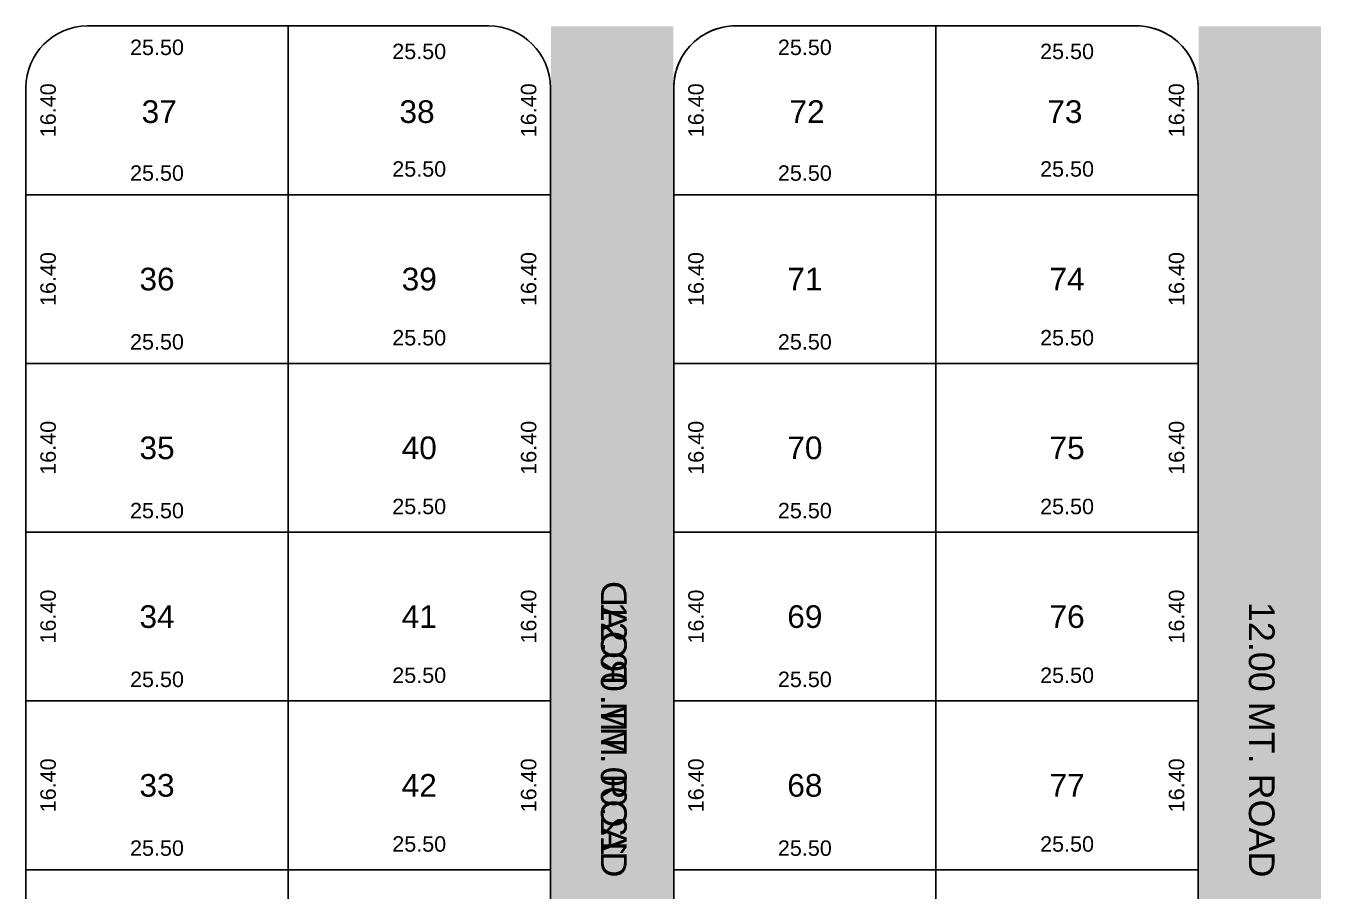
# Model space of a CAD drawing. Header units: metres. Extents: x -20425 to -20124, y -3531 to -2919.
# Drawn here: x -20351.8 to -20225.9, y -3158.5 to -3074.4 of the extents above; entities that cross this region are included whole.
import ezdxf
from ezdxf.enums import TextEntityAlignment as Align

# ---------------------------------------------------------------- set-up
doc = ezdxf.new("R2010")
doc.units = ezdxf.units.M
doc.header["$MEASUREMENT"] = 0
doc.header["$PDMODE"] = 32
doc.header["$PDSIZE"] = 1
for name, color, linetype in [('DIMENTION', 6, 'Continuous'), ('LAYER1', 6, 'Continuous'), ('TEXT', 7, 'Continuous')]:
    doc.layers.add(name, color=color, linetype=linetype)
doc.styles.add('ARIAL', font='arial.ttf', dxfattribs={"height": 1.5})
doc.dimstyles.new('Copy of STANDARD', dxfattribs={"dimtxt": 1.5, "dimasz": 0.5, "dimexe": 0.2, "dimexo": 0.3, "dimgap": 0.09, "dimtad": 0, "dimzin": 0, "dimdsep": 46, "dimtxsty": 'ARIAL', "dimblk1": 'OPEN', "dimblk2": 'OPEN', "dimsah": 1, "dimcen": 0.09, "dimse1": 1, "dimse2": 1, "dimsd1": 1, "dimsd2": 1, "dimadec": 0, "dimazin": 0, "dimtfac": 1, "dimtofl": 0, "dimtmove": 2, "dimatfit": 3, "dimldrblk": 'OPEN', "dimfxl": 0.2, "dimtolj": 1, "dimtzin": 0, "dimarcsym": 0})

# ---------------------------------------------------------------- blocks, each defined once
blk = doc.blocks.new('*D784')
at = {"layer": 'Defpoints', "color": 0, "linetype": 'Continuous', "transparency": 16777216}
for p in [(-20326.34, -3105.11), (-20351.84, -3107.2), (-20326.34, -3107.2)]:
    blk.add_point(p, dxfattribs=at)
at = {"layer": 'DIMENTION', "color": 0, "linetype": 'Continuous', "transparency": 16777216, "insert": (-20339.09, -3105.11), "char_height": 1.5, "attachment_point": 5, "style": 'ARIAL'}
blk.add_mtext('\\A1;25.50', dxfattribs=at)
blk = doc.blocks.new('_OPEN')
at = {"color": 0, "linetype": 'ByBlock'}
for p, q in [((-1, 0.17), (0, 0)), ((0, 0), (-1, -0.17)), ((0, 0), (-1, 0))]:
    blk.add_line(p, q, dxfattribs=at)
blk = doc.blocks.new('*D785')
at = {"layer": 'Defpoints', "color": 0, "linetype": 'Continuous', "transparency": 16777216}
for p in [(-20326.34, -3104.71), (-20326.34, -3107.2), (-20300.84, -3107.2)]:
    blk.add_point(p, dxfattribs=at)
at = {"layer": 'DIMENTION', "color": 0, "linetype": 'Continuous', "transparency": 16777216, "insert": (-20313.59, -3104.71), "char_height": 1.5, "attachment_point": 5, "style": 'ARIAL'}
blk.add_mtext('\\A1;25.50', dxfattribs=at)
blk = doc.blocks.new('*D786')
at = {"layer": 'Defpoints', "color": 0, "linetype": 'Continuous', "transparency": 16777216}
for p in [(-20351.84, -3090.8), (-20349.67, -3090.8), (-20351.84, -3107.2)]:
    blk.add_point(p, dxfattribs=at)
at = {"layer": 'DIMENTION', "color": 0, "linetype": 'Continuous', "transparency": 16777216, "insert": (-20349.67, -3099), "char_height": 1.5, "attachment_point": 5, "rotation": 90, "style": 'ARIAL'}
blk.add_mtext('\\A1;16.40', dxfattribs=at)
blk = doc.blocks.new('*D787')
at = {"layer": 'Defpoints', "color": 0, "linetype": 'Continuous', "transparency": 16777216}
for p in [(-20302.94, -3090.8), (-20300.84, -3090.8), (-20300.84, -3107.2)]:
    blk.add_point(p, dxfattribs=at)
at = {"layer": 'DIMENTION', "color": 0, "linetype": 'Continuous', "transparency": 16777216, "insert": (-20302.94, -3099), "char_height": 1.5, "attachment_point": 5, "rotation": 90, "style": 'ARIAL'}
blk.add_mtext('\\A1;16.40', dxfattribs=at)
blk = doc.blocks.new('*D788')
at = {"layer": 'Defpoints', "color": 0, "linetype": 'Continuous', "transparency": 16777216}
for p in [(-20326.34, -3121.51), (-20351.84, -3123.6), (-20326.34, -3123.6)]:
    blk.add_point(p, dxfattribs=at)
at = {"layer": 'DIMENTION', "color": 0, "linetype": 'Continuous', "transparency": 16777216, "insert": (-20339.09, -3121.51), "char_height": 1.5, "attachment_point": 5, "style": 'ARIAL'}
blk.add_mtext('\\A1;25.50', dxfattribs=at)
blk = doc.blocks.new('*D789')
at = {"layer": 'Defpoints', "color": 0, "linetype": 'Continuous', "transparency": 16777216}
for p in [(-20326.34, -3121.11), (-20326.34, -3123.6), (-20300.84, -3123.6)]:
    blk.add_point(p, dxfattribs=at)
at = {"layer": 'DIMENTION', "color": 0, "linetype": 'Continuous', "transparency": 16777216, "insert": (-20313.59, -3121.11), "char_height": 1.5, "attachment_point": 5, "style": 'ARIAL'}
blk.add_mtext('\\A1;25.50', dxfattribs=at)
blk = doc.blocks.new('*D790')
at = {"layer": 'Defpoints', "color": 0, "linetype": 'Continuous', "transparency": 16777216}
for p in [(-20351.84, -3107.2), (-20349.67, -3107.2), (-20351.84, -3123.6)]:
    blk.add_point(p, dxfattribs=at)
at = {"layer": 'DIMENTION', "color": 0, "linetype": 'Continuous', "transparency": 16777216, "insert": (-20349.67, -3115.4), "char_height": 1.5, "attachment_point": 5, "rotation": 90, "style": 'ARIAL'}
blk.add_mtext('\\A1;16.40', dxfattribs=at)
blk = doc.blocks.new('*D791')
at = {"layer": 'Defpoints', "color": 0, "linetype": 'Continuous', "transparency": 16777216}
for p in [(-20302.94, -3107.2), (-20300.84, -3107.2), (-20300.84, -3123.6)]:
    blk.add_point(p, dxfattribs=at)
at = {"layer": 'DIMENTION', "color": 0, "linetype": 'Continuous', "transparency": 16777216, "insert": (-20302.94, -3115.4), "char_height": 1.5, "attachment_point": 5, "rotation": 90, "style": 'ARIAL'}
blk.add_mtext('\\A1;16.40', dxfattribs=at)
blk = doc.blocks.new('*D792')
at = {"layer": 'Defpoints', "color": 0, "linetype": 'Continuous', "transparency": 16777216}
for p in [(-20326.34, -3137.91), (-20351.84, -3140), (-20326.34, -3140)]:
    blk.add_point(p, dxfattribs=at)
at = {"layer": 'DIMENTION', "color": 0, "linetype": 'Continuous', "transparency": 16777216, "insert": (-20339.09, -3137.91), "char_height": 1.5, "attachment_point": 5, "style": 'ARIAL'}
blk.add_mtext('\\A1;25.50', dxfattribs=at)
blk = doc.blocks.new('*D793')
at = {"layer": 'Defpoints', "color": 0, "linetype": 'Continuous', "transparency": 16777216}
for p in [(-20326.34, -3137.51), (-20326.34, -3140), (-20300.84, -3140)]:
    blk.add_point(p, dxfattribs=at)
at = {"layer": 'DIMENTION', "color": 0, "linetype": 'Continuous', "transparency": 16777216, "insert": (-20313.59, -3137.51), "char_height": 1.5, "attachment_point": 5, "style": 'ARIAL'}
blk.add_mtext('\\A1;25.50', dxfattribs=at)
blk = doc.blocks.new('*D794')
at = {"layer": 'Defpoints', "color": 0, "linetype": 'Continuous', "transparency": 16777216}
for p in [(-20351.84, -3123.6), (-20349.67, -3123.6), (-20351.84, -3140)]:
    blk.add_point(p, dxfattribs=at)
at = {"layer": 'DIMENTION', "color": 0, "linetype": 'Continuous', "transparency": 16777216, "insert": (-20349.67, -3131.8), "char_height": 1.5, "attachment_point": 5, "rotation": 90, "style": 'ARIAL'}
blk.add_mtext('\\A1;16.40', dxfattribs=at)
blk = doc.blocks.new('*D795')
at = {"layer": 'Defpoints', "color": 0, "linetype": 'Continuous', "transparency": 16777216}
for p in [(-20302.94, -3123.6), (-20300.84, -3123.6), (-20300.84, -3140)]:
    blk.add_point(p, dxfattribs=at)
at = {"layer": 'DIMENTION', "color": 0, "linetype": 'Continuous', "transparency": 16777216, "insert": (-20302.94, -3131.8), "char_height": 1.5, "attachment_point": 5, "rotation": 90, "style": 'ARIAL'}
blk.add_mtext('\\A1;16.40', dxfattribs=at)
blk = doc.blocks.new('*D796')
at = {"layer": 'Defpoints', "color": 0, "linetype": 'Continuous', "transparency": 16777216}
for p in [(-20326.34, -3154.31), (-20351.84, -3156.4), (-20326.34, -3156.4)]:
    blk.add_point(p, dxfattribs=at)
at = {"layer": 'DIMENTION', "color": 0, "linetype": 'Continuous', "transparency": 16777216, "insert": (-20339.09, -3154.31), "char_height": 1.5, "attachment_point": 5, "style": 'ARIAL'}
blk.add_mtext('\\A1;25.50', dxfattribs=at)
blk = doc.blocks.new('*D797')
at = {"layer": 'Defpoints', "color": 0, "linetype": 'Continuous', "transparency": 16777216}
for p in [(-20326.34, -3153.91), (-20326.34, -3156.4), (-20300.84, -3156.4)]:
    blk.add_point(p, dxfattribs=at)
at = {"layer": 'DIMENTION', "color": 0, "linetype": 'Continuous', "transparency": 16777216, "insert": (-20313.59, -3153.91), "char_height": 1.5, "attachment_point": 5, "style": 'ARIAL'}
blk.add_mtext('\\A1;25.50', dxfattribs=at)
blk = doc.blocks.new('*D798')
at = {"layer": 'Defpoints', "color": 0, "linetype": 'Continuous', "transparency": 16777216}
for p in [(-20351.84, -3140), (-20349.67, -3140), (-20351.84, -3156.4)]:
    blk.add_point(p, dxfattribs=at)
at = {"layer": 'DIMENTION', "color": 0, "linetype": 'Continuous', "transparency": 16777216, "insert": (-20349.67, -3148.2), "char_height": 1.5, "attachment_point": 5, "rotation": 90, "style": 'ARIAL'}
blk.add_mtext('\\A1;16.40', dxfattribs=at)
blk = doc.blocks.new('*D799')
at = {"layer": 'Defpoints', "color": 0, "linetype": 'Continuous', "transparency": 16777216}
for p in [(-20302.94, -3140), (-20300.84, -3140), (-20300.84, -3156.4)]:
    blk.add_point(p, dxfattribs=at)
at = {"layer": 'DIMENTION', "color": 0, "linetype": 'Continuous', "transparency": 16777216, "insert": (-20302.94, -3148.2), "char_height": 1.5, "attachment_point": 5, "rotation": 90, "style": 'ARIAL'}
blk.add_mtext('\\A1;16.40', dxfattribs=at)
blk = doc.blocks.new('*D802')
at = {"layer": 'Defpoints', "color": 0, "linetype": 'Continuous', "transparency": 16777216}
for p in [(-20351.84, -3156.4), (-20349.67, -3156.4), (-20351.84, -3172.8)]:
    blk.add_point(p, dxfattribs=at)
at = {"layer": 'DIMENTION', "color": 0, "linetype": 'Continuous', "transparency": 16777216, "insert": (-20349.67, -3164.6), "char_height": 1.5, "attachment_point": 5, "rotation": 90, "style": 'ARIAL'}
blk.add_mtext('\\A1;16.40', dxfattribs=at)
blk = doc.blocks.new('*D803')
at = {"layer": 'Defpoints', "color": 0, "linetype": 'Continuous', "transparency": 16777216}
for p in [(-20302.94, -3156.4), (-20300.84, -3156.4), (-20300.84, -3172.8)]:
    blk.add_point(p, dxfattribs=at)
at = {"layer": 'DIMENTION', "color": 0, "linetype": 'Continuous', "transparency": 16777216, "insert": (-20302.94, -3164.6), "char_height": 1.5, "attachment_point": 5, "rotation": 90, "style": 'ARIAL'}
blk.add_mtext('\\A1;16.40', dxfattribs=at)
blk = doc.blocks.new('*D816')
at = {"layer": 'Defpoints', "color": 0, "linetype": 'Continuous', "transparency": 16777216}
for p in [(-20351.84, -3074.4), (-20326.34, -3074.4), (-20326.34, -3076.49)]:
    blk.add_point(p, dxfattribs=at)
at = {"layer": 'DIMENTION', "color": 0, "linetype": 'Continuous', "transparency": 16777216, "insert": (-20339.09, -3076.49), "char_height": 1.5, "attachment_point": 5, "style": 'ARIAL'}
blk.add_mtext('\\A1;25.50', dxfattribs=at)
blk = doc.blocks.new('*D817')
at = {"layer": 'Defpoints', "color": 0, "linetype": 'Continuous', "transparency": 16777216}
for p in [(-20326.34, -3074.4), (-20300.84, -3074.4), (-20326.34, -3076.89)]:
    blk.add_point(p, dxfattribs=at)
at = {"layer": 'DIMENTION', "color": 0, "linetype": 'Continuous', "transparency": 16777216, "insert": (-20313.59, -3076.89), "char_height": 1.5, "attachment_point": 5, "style": 'ARIAL'}
blk.add_mtext('\\A1;25.50', dxfattribs=at)
blk = doc.blocks.new('*D818')
at = {"layer": 'Defpoints', "color": 0, "linetype": 'Continuous', "transparency": 16777216}
for p in [(-20351.84, -3074.4), (-20351.84, -3090.8), (-20349.67, -3090.8)]:
    blk.add_point(p, dxfattribs=at)
at = {"layer": 'DIMENTION', "color": 0, "linetype": 'Continuous', "transparency": 16777216, "insert": (-20349.67, -3082.6), "char_height": 1.5, "attachment_point": 5, "rotation": 90, "style": 'ARIAL'}
blk.add_mtext('\\A1;16.40', dxfattribs=at)
blk = doc.blocks.new('*D819')
at = {"layer": 'Defpoints', "color": 0, "linetype": 'Continuous', "transparency": 16777216}
for p in [(-20300.84, -3074.4), (-20302.94, -3090.8), (-20300.84, -3090.8)]:
    blk.add_point(p, dxfattribs=at)
at = {"layer": 'DIMENTION', "color": 0, "linetype": 'Continuous', "transparency": 16777216, "insert": (-20302.94, -3082.6), "char_height": 1.5, "attachment_point": 5, "rotation": 90, "style": 'ARIAL'}
blk.add_mtext('\\A1;16.40', dxfattribs=at)
blk = doc.blocks.new('*D820')
at = {"layer": 'Defpoints', "color": 0, "linetype": 'Continuous', "transparency": 16777216}
for p in [(-20326.34, -3088.71), (-20351.84, -3090.8), (-20326.34, -3090.8)]:
    blk.add_point(p, dxfattribs=at)
at = {"layer": 'DIMENTION', "color": 0, "linetype": 'Continuous', "transparency": 16777216, "insert": (-20339.09, -3088.71), "char_height": 1.5, "attachment_point": 5, "style": 'ARIAL'}
blk.add_mtext('\\A1;25.50', dxfattribs=at)
blk = doc.blocks.new('*D821')
at = {"layer": 'Defpoints', "color": 0, "linetype": 'Continuous', "transparency": 16777216}
for p in [(-20326.34, -3088.31), (-20326.34, -3090.8), (-20300.84, -3090.8)]:
    blk.add_point(p, dxfattribs=at)
at = {"layer": 'DIMENTION', "color": 0, "linetype": 'Continuous', "transparency": 16777216, "insert": (-20313.59, -3088.31), "char_height": 1.5, "attachment_point": 5, "style": 'ARIAL'}
blk.add_mtext('\\A1;25.50', dxfattribs=at)
blk = doc.blocks.new('*D822')
at = {"layer": 'Defpoints', "color": 0, "linetype": 'Continuous', "transparency": 16777216}
for p in [(-20263.34, -3105.11), (-20288.84, -3107.2), (-20263.34, -3107.2)]:
    blk.add_point(p, dxfattribs=at)
at = {"layer": 'DIMENTION', "color": 0, "linetype": 'Continuous', "transparency": 16777216, "insert": (-20276.09, -3105.11), "char_height": 1.5, "attachment_point": 5, "style": 'ARIAL'}
blk.add_mtext('\\A1;25.50', dxfattribs=at)
blk = doc.blocks.new('*D823')
at = {"layer": 'Defpoints', "color": 0, "linetype": 'Continuous', "transparency": 16777216}
for p in [(-20263.34, -3104.71), (-20263.34, -3107.2), (-20237.84, -3107.2)]:
    blk.add_point(p, dxfattribs=at)
at = {"layer": 'DIMENTION', "color": 0, "linetype": 'Continuous', "transparency": 16777216, "insert": (-20250.59, -3104.71), "char_height": 1.5, "attachment_point": 5, "style": 'ARIAL'}
blk.add_mtext('\\A1;25.50', dxfattribs=at)
blk = doc.blocks.new('*D824')
at = {"layer": 'Defpoints', "color": 0, "linetype": 'Continuous', "transparency": 16777216}
for p in [(-20288.84, -3090.8), (-20286.67, -3090.8), (-20288.84, -3107.2)]:
    blk.add_point(p, dxfattribs=at)
at = {"layer": 'DIMENTION', "color": 0, "linetype": 'Continuous', "transparency": 16777216, "insert": (-20286.67, -3099), "char_height": 1.5, "attachment_point": 5, "rotation": 90, "style": 'ARIAL'}
blk.add_mtext('\\A1;16.40', dxfattribs=at)
blk = doc.blocks.new('*D825')
at = {"layer": 'Defpoints', "color": 0, "linetype": 'Continuous', "transparency": 16777216}
for p in [(-20239.94, -3090.8), (-20237.84, -3090.8), (-20237.84, -3107.2)]:
    blk.add_point(p, dxfattribs=at)
at = {"layer": 'DIMENTION', "color": 0, "linetype": 'Continuous', "transparency": 16777216, "insert": (-20239.94, -3099), "char_height": 1.5, "attachment_point": 5, "rotation": 90, "style": 'ARIAL'}
blk.add_mtext('\\A1;16.40', dxfattribs=at)
blk = doc.blocks.new('*D826')
at = {"layer": 'Defpoints', "color": 0, "linetype": 'Continuous', "transparency": 16777216}
for p in [(-20263.34, -3121.51), (-20288.84, -3123.6), (-20263.34, -3123.6)]:
    blk.add_point(p, dxfattribs=at)
at = {"layer": 'DIMENTION', "color": 0, "linetype": 'Continuous', "transparency": 16777216, "insert": (-20276.09, -3121.51), "char_height": 1.5, "attachment_point": 5, "style": 'ARIAL'}
blk.add_mtext('\\A1;25.50', dxfattribs=at)
blk = doc.blocks.new('*D827')
at = {"layer": 'Defpoints', "color": 0, "linetype": 'Continuous', "transparency": 16777216}
for p in [(-20263.34, -3121.11), (-20263.34, -3123.6), (-20237.84, -3123.6)]:
    blk.add_point(p, dxfattribs=at)
at = {"layer": 'DIMENTION', "color": 0, "linetype": 'Continuous', "transparency": 16777216, "insert": (-20250.59, -3121.11), "char_height": 1.5, "attachment_point": 5, "style": 'ARIAL'}
blk.add_mtext('\\A1;25.50', dxfattribs=at)
blk = doc.blocks.new('*D828')
at = {"layer": 'Defpoints', "color": 0, "linetype": 'Continuous', "transparency": 16777216}
for p in [(-20288.84, -3107.2), (-20286.67, -3107.2), (-20288.84, -3123.6)]:
    blk.add_point(p, dxfattribs=at)
at = {"layer": 'DIMENTION', "color": 0, "linetype": 'Continuous', "transparency": 16777216, "insert": (-20286.67, -3115.4), "char_height": 1.5, "attachment_point": 5, "rotation": 90, "style": 'ARIAL'}
blk.add_mtext('\\A1;16.40', dxfattribs=at)
blk = doc.blocks.new('*D829')
at = {"layer": 'Defpoints', "color": 0, "linetype": 'Continuous', "transparency": 16777216}
for p in [(-20239.94, -3107.2), (-20237.84, -3107.2), (-20237.84, -3123.6)]:
    blk.add_point(p, dxfattribs=at)
at = {"layer": 'DIMENTION', "color": 0, "linetype": 'Continuous', "transparency": 16777216, "insert": (-20239.94, -3115.4), "char_height": 1.5, "attachment_point": 5, "rotation": 90, "style": 'ARIAL'}
blk.add_mtext('\\A1;16.40', dxfattribs=at)
blk = doc.blocks.new('*D830')
at = {"layer": 'Defpoints', "color": 0, "linetype": 'Continuous', "transparency": 16777216}
for p in [(-20263.34, -3137.91), (-20288.84, -3140), (-20263.34, -3140)]:
    blk.add_point(p, dxfattribs=at)
at = {"layer": 'DIMENTION', "color": 0, "linetype": 'Continuous', "transparency": 16777216, "insert": (-20276.09, -3137.91), "char_height": 1.5, "attachment_point": 5, "style": 'ARIAL'}
blk.add_mtext('\\A1;25.50', dxfattribs=at)
blk = doc.blocks.new('*D831')
at = {"layer": 'Defpoints', "color": 0, "linetype": 'Continuous', "transparency": 16777216}
for p in [(-20263.34, -3137.51), (-20263.34, -3140), (-20237.84, -3140)]:
    blk.add_point(p, dxfattribs=at)
at = {"layer": 'DIMENTION', "color": 0, "linetype": 'Continuous', "transparency": 16777216, "insert": (-20250.59, -3137.51), "char_height": 1.5, "attachment_point": 5, "style": 'ARIAL'}
blk.add_mtext('\\A1;25.50', dxfattribs=at)
blk = doc.blocks.new('*D832')
at = {"layer": 'Defpoints', "color": 0, "linetype": 'Continuous', "transparency": 16777216}
for p in [(-20288.84, -3123.6), (-20286.67, -3123.6), (-20288.84, -3140)]:
    blk.add_point(p, dxfattribs=at)
at = {"layer": 'DIMENTION', "color": 0, "linetype": 'Continuous', "transparency": 16777216, "insert": (-20286.67, -3131.8), "char_height": 1.5, "attachment_point": 5, "rotation": 90, "style": 'ARIAL'}
blk.add_mtext('\\A1;16.40', dxfattribs=at)
blk = doc.blocks.new('*D833')
at = {"layer": 'Defpoints', "color": 0, "linetype": 'Continuous', "transparency": 16777216}
for p in [(-20239.94, -3123.6), (-20237.84, -3123.6), (-20237.84, -3140)]:
    blk.add_point(p, dxfattribs=at)
at = {"layer": 'DIMENTION', "color": 0, "linetype": 'Continuous', "transparency": 16777216, "insert": (-20239.94, -3131.8), "char_height": 1.5, "attachment_point": 5, "rotation": 90, "style": 'ARIAL'}
blk.add_mtext('\\A1;16.40', dxfattribs=at)
blk = doc.blocks.new('*D834')
at = {"layer": 'Defpoints', "color": 0, "linetype": 'Continuous', "transparency": 16777216}
for p in [(-20263.34, -3154.31), (-20288.84, -3156.4), (-20263.34, -3156.4)]:
    blk.add_point(p, dxfattribs=at)
at = {"layer": 'DIMENTION', "color": 0, "linetype": 'Continuous', "transparency": 16777216, "insert": (-20276.09, -3154.31), "char_height": 1.5, "attachment_point": 5, "style": 'ARIAL'}
blk.add_mtext('\\A1;25.50', dxfattribs=at)
blk = doc.blocks.new('*D835')
at = {"layer": 'Defpoints', "color": 0, "linetype": 'Continuous', "transparency": 16777216}
for p in [(-20263.34, -3153.91), (-20263.34, -3156.4), (-20237.84, -3156.4)]:
    blk.add_point(p, dxfattribs=at)
at = {"layer": 'DIMENTION', "color": 0, "linetype": 'Continuous', "transparency": 16777216, "insert": (-20250.59, -3153.91), "char_height": 1.5, "attachment_point": 5, "style": 'ARIAL'}
blk.add_mtext('\\A1;25.50', dxfattribs=at)
blk = doc.blocks.new('*D836')
at = {"layer": 'Defpoints', "color": 0, "linetype": 'Continuous', "transparency": 16777216}
for p in [(-20288.84, -3140), (-20286.67, -3140), (-20288.84, -3156.4)]:
    blk.add_point(p, dxfattribs=at)
at = {"layer": 'DIMENTION', "color": 0, "linetype": 'Continuous', "transparency": 16777216, "insert": (-20286.67, -3148.2), "char_height": 1.5, "attachment_point": 5, "rotation": 90, "style": 'ARIAL'}
blk.add_mtext('\\A1;16.40', dxfattribs=at)
blk = doc.blocks.new('*D837')
at = {"layer": 'Defpoints', "color": 0, "linetype": 'Continuous', "transparency": 16777216}
for p in [(-20239.94, -3140), (-20237.84, -3140), (-20237.84, -3156.4)]:
    blk.add_point(p, dxfattribs=at)
at = {"layer": 'DIMENTION', "color": 0, "linetype": 'Continuous', "transparency": 16777216, "insert": (-20239.94, -3148.2), "char_height": 1.5, "attachment_point": 5, "rotation": 90, "style": 'ARIAL'}
blk.add_mtext('\\A1;16.40', dxfattribs=at)
blk = doc.blocks.new('*D840')
at = {"layer": 'Defpoints', "color": 0, "linetype": 'Continuous', "transparency": 16777216}
for p in [(-20288.84, -3156.4), (-20286.67, -3156.4), (-20288.84, -3172.8)]:
    blk.add_point(p, dxfattribs=at)
at = {"layer": 'DIMENTION', "color": 0, "linetype": 'Continuous', "transparency": 16777216, "insert": (-20286.67, -3164.6), "char_height": 1.5, "attachment_point": 5, "rotation": 90, "style": 'ARIAL'}
blk.add_mtext('\\A1;16.40', dxfattribs=at)
blk = doc.blocks.new('*D841')
at = {"layer": 'Defpoints', "color": 0, "linetype": 'Continuous', "transparency": 16777216}
for p in [(-20239.94, -3156.4), (-20237.84, -3156.4), (-20237.84, -3172.8)]:
    blk.add_point(p, dxfattribs=at)
at = {"layer": 'DIMENTION', "color": 0, "linetype": 'Continuous', "transparency": 16777216, "insert": (-20239.94, -3164.6), "char_height": 1.5, "attachment_point": 5, "rotation": 90, "style": 'ARIAL'}
blk.add_mtext('\\A1;16.40', dxfattribs=at)
blk = doc.blocks.new('*D854')
at = {"layer": 'Defpoints', "color": 0, "linetype": 'Continuous', "transparency": 16777216}
for p in [(-20288.84, -3074.4), (-20263.34, -3074.4), (-20263.34, -3076.49)]:
    blk.add_point(p, dxfattribs=at)
at = {"layer": 'DIMENTION', "color": 0, "linetype": 'Continuous', "transparency": 16777216, "insert": (-20276.09, -3076.49), "char_height": 1.5, "attachment_point": 5, "style": 'ARIAL'}
blk.add_mtext('\\A1;25.50', dxfattribs=at)
blk = doc.blocks.new('*D855')
at = {"layer": 'Defpoints', "color": 0, "linetype": 'Continuous', "transparency": 16777216}
for p in [(-20263.34, -3074.4), (-20237.84, -3074.4), (-20263.34, -3076.89)]:
    blk.add_point(p, dxfattribs=at)
at = {"layer": 'DIMENTION', "color": 0, "linetype": 'Continuous', "transparency": 16777216, "insert": (-20250.59, -3076.89), "char_height": 1.5, "attachment_point": 5, "style": 'ARIAL'}
blk.add_mtext('\\A1;25.50', dxfattribs=at)
blk = doc.blocks.new('*D856')
at = {"layer": 'Defpoints', "color": 0, "linetype": 'Continuous', "transparency": 16777216}
for p in [(-20288.84, -3074.4), (-20288.84, -3090.8), (-20286.67, -3090.8)]:
    blk.add_point(p, dxfattribs=at)
at = {"layer": 'DIMENTION', "color": 0, "linetype": 'Continuous', "transparency": 16777216, "insert": (-20286.67, -3082.6), "char_height": 1.5, "attachment_point": 5, "rotation": 90, "style": 'ARIAL'}
blk.add_mtext('\\A1;16.40', dxfattribs=at)
blk = doc.blocks.new('*D857')
at = {"layer": 'Defpoints', "color": 0, "linetype": 'Continuous', "transparency": 16777216}
for p in [(-20237.84, -3074.4), (-20239.94, -3090.8), (-20237.84, -3090.8)]:
    blk.add_point(p, dxfattribs=at)
at = {"layer": 'DIMENTION', "color": 0, "linetype": 'Continuous', "transparency": 16777216, "insert": (-20239.94, -3082.6), "char_height": 1.5, "attachment_point": 5, "rotation": 90, "style": 'ARIAL'}
blk.add_mtext('\\A1;16.40', dxfattribs=at)
blk = doc.blocks.new('*D858')
at = {"layer": 'Defpoints', "color": 0, "linetype": 'Continuous', "transparency": 16777216}
for p in [(-20263.34, -3088.71), (-20288.84, -3090.8), (-20263.34, -3090.8)]:
    blk.add_point(p, dxfattribs=at)
at = {"layer": 'DIMENTION', "color": 0, "linetype": 'Continuous', "transparency": 16777216, "insert": (-20276.09, -3088.71), "char_height": 1.5, "attachment_point": 5, "style": 'ARIAL'}
blk.add_mtext('\\A1;25.50', dxfattribs=at)
blk = doc.blocks.new('*D859')
at = {"layer": 'Defpoints', "color": 0, "linetype": 'Continuous', "transparency": 16777216}
for p in [(-20263.34, -3088.31), (-20263.34, -3090.8), (-20237.84, -3090.8)]:
    blk.add_point(p, dxfattribs=at)
at = {"layer": 'DIMENTION', "color": 0, "linetype": 'Continuous', "transparency": 16777216, "insert": (-20250.59, -3088.31), "char_height": 1.5, "attachment_point": 5, "style": 'ARIAL'}
blk.add_mtext('\\A1;25.50', dxfattribs=at)

msp = doc.modelspace()

# ---------------------------------------------------------------- hatches: boundary and pattern name
at = {"layer": 'DIMENTION', "linetype": 'Continuous'}
h = msp.add_hatch(dxfattribs=at)
h.set_pattern_fill('DOTS', color=24, scale=20)
h.set_pattern_definition([(0, (-44131.1968, 7794.2503), (0.625, 1.25), [0, -1.25])])
h.paths.add_polyline_path([(-20288.886, -3074.451), (-20300.786, -3074.451), (-20300.786, -3521.815), (-20288.886, -3521.815)])
h.paths.add_polyline_path([(-20225.886, -3074.451), (-20237.786, -3074.451), (-20237.786, -3521.815), (-20225.886, -3521.815)])
h.paths.add_polyline_path([(-20298.917, -3521.781), (-20290.925, -3521.781), (-20290.925, -3517.66), (-20298.917, -3517.66)], flags=24)
h.paths.add_polyline_path([(-20301.656, -3240.683), (-20298.247, -3240.683), (-20298.247, -3238.845), (-20301.656, -3238.845)], flags=9)
h.paths.add_polyline_path([(-20296.602, -3128.99), (-20296.602, -3154.48), (-20292.722, -3154.48), (-20292.722, -3128.99)], flags=24)
h.paths.add_polyline_path([(-20296.602, -3448.555), (-20296.602, -3476.632), (-20292.722, -3476.632), (-20292.722, -3448.555)], flags=24)
h.paths.add_polyline_path([(-20296.602, -3129.722), (-20296.602, -3157.799), (-20292.722, -3157.799), (-20292.722, -3129.722)], flags=24)
h.paths.add_polyline_path([(-20296.602, -3300.229), (-20296.602, -3328.306), (-20292.722, -3328.306), (-20292.722, -3300.229)], flags=24)
h.paths.add_polyline_path([(-20235.916, -3521.781), (-20227.924, -3521.781), (-20227.924, -3517.66), (-20235.916, -3517.66)], flags=24)
h.paths.add_polyline_path([(-20233.601, -3448.555), (-20233.601, -3476.632), (-20229.72, -3476.632), (-20229.72, -3448.555)], flags=24)
h.paths.add_polyline_path([(-20264.728, -3230.211), (-20236.651, -3230.211), (-20236.651, -3226.33), (-20264.728, -3226.33)], flags=9)
h.paths.add_polyline_path([(-20233.602, -3129.722), (-20233.602, -3157.799), (-20229.722, -3157.799), (-20229.722, -3129.722)], flags=24)
h.paths.add_polyline_path([(-20233.377, -3292.543), (-20233.377, -3320.62), (-20229.497, -3320.62), (-20229.497, -3292.543)], flags=24)

# ---------------------------------------------------------------- linework, layer by layer
at = {"layer": 'DIMENTION', "color": 0, "linetype": 'Continuous'}
for p, q in [((-20306.836, -3074.401), (-20345.836, -3074.401)), ((-20326.336, -3222.001), (-20326.336, -3074.401)), ((-20263.336, -3222.001), (-20263.336, -3074.401)), ((-20351.836, -3080.401), (-20351.836, -3216.001)), ((-20300.836, -3216.001), (-20300.836, -3080.401))]:
    msp.add_line(p, q, dxfattribs=at)
msp.add_lwpolyline([(-20237.836, -3216.001), (-20237.836, -3080.401, 0.4142136), (-20243.836, -3074.401), (-20282.836, -3074.401, 0.4142136), (-20288.836, -3080.401), (-20288.836, -3216.001)], format="xyb", dxfattribs=at)
for points in [[(-20300.836, -3090.801), (-20351.836, -3090.801)], [(-20237.836, -3090.801), (-20288.836, -3090.801)], [(-20300.836, -3107.201), (-20351.836, -3107.201)], [(-20300.836, -3107.201), (-20351.836, -3107.201)], [(-20300.836, -3107.201), (-20351.836, -3107.201)], [(-20237.836, -3107.201), (-20288.836, -3107.201)], [(-20300.836, -3123.601), (-20351.836, -3123.601)], [(-20300.836, -3123.601), (-20351.836, -3123.601)], [(-20300.836, -3123.601), (-20351.836, -3123.601)], [(-20237.836, -3123.601), (-20288.836, -3123.601)], [(-20237.836, -3123.601), (-20288.836, -3123.601)], [(-20300.836, -3140.001), (-20351.836, -3140.001)], [(-20300.836, -3140.001), (-20351.836, -3140.001)], [(-20237.836, -3140.001), (-20288.836, -3140.001)], [(-20300.836, -3156.401), (-20351.836, -3156.401)], [(-20300.836, -3156.401), (-20351.836, -3156.401)], [(-20237.836, -3156.401), (-20288.836, -3156.401)]]:
    msp.add_lwpolyline(points, dxfattribs=at)
for centre, start, end in [((-20345.836, -3080.401), 90, 180), ((-20306.836, -3080.401), 0, 90), ((-20282.836, -3080.401), 90, 180), ((-20243.836, -3080.401), 0, 90)]:
    msp.add_arc(centre, 6, start, end, dxfattribs=at)

# ---------------------------------------------------------------- texts
at = {"layer": 'LAYER1', "color": 0, "linetype": 'Continuous', "style": 'ARIAL', "text_generation_flag": 2}
msp.add_text('12.00 MT. ROAD', height=2.5, rotation=270, dxfattribs=at).set_placement((-20295.913, -3155.127))
at = {"layer": 'LAYER1', "color": 0, "linetype": 'Continuous', "style": 'ARIAL'}
for p in [(-20295.913, -3130.369), (-20232.913, -3130.369)]:
    msp.add_text('12.00 MT. ROAD', height=2.5, rotation=270, dxfattribs=at).set_placement(p)
at = {"layer": 'TEXT', "linetype": 'Continuous', "style": 'ARIAL'}
for s, p in [('37', (-20338.872, -3082.73)), ('38', (-20313.801, -3082.73)), ('72', (-20275.872, -3082.73)), ('73', (-20250.801, -3082.73)), ('36', (-20339.086, -3099.001)), ('39', (-20313.586, -3099.001)), ('71', (-20276.086, -3099.001)), ('74', (-20250.586, -3099.001)), ('35', (-20339.086, -3115.401)), ('40', (-20313.586, -3115.401)), ('70', (-20276.086, -3115.401)), ('75', (-20250.586, -3115.401)), ('34', (-20339.086, -3131.801)), ('41', (-20313.586, -3131.801)), ('69', (-20276.086, -3131.801)), ('76', (-20250.586, -3131.801)), ('33', (-20339.086, -3148.201)), ('42', (-20313.586, -3148.201)), ('68', (-20276.086, -3148.201)), ('77', (-20250.586, -3148.201))]:
    msp.add_text(s, height=2.2, dxfattribs=at).set_placement(p, align=Align.MIDDLE_CENTER)

# ---------------------------------------------------------------- dimensions: what is measured, and where the dimension line sits
at = {"layer": 'DIMENTION', "linetype": 'Continuous'}
for p1, p2, distance, picture, middle in [((-20351.836, -3074.401), (-20326.336, -3074.401), -2.091, '*D816', (-20339.086, -3076.492)), ((-20351.836, -3074.401), (-20351.836, -3090.801), 2.162, '*D818', (-20349.674, -3082.601)), ((-20300.836, -3074.401), (-20326.336, -3074.401), 2.487, '*D817', (-20313.586, -3076.888)), ((-20300.836, -3074.401), (-20300.836, -3090.801), -2.1, '*D819', (-20302.936, -3082.601)), ((-20288.836, -3074.401), (-20263.336, -3074.401), -2.091, '*D854', (-20276.086, -3076.492)), ((-20288.836, -3074.401), (-20288.836, -3090.801), 2.162, '*D856', (-20286.674, -3082.601)), ((-20237.836, -3074.401), (-20263.336, -3074.401), 2.487, '*D855', (-20250.586, -3076.888)), ((-20237.836, -3074.401), (-20237.836, -3090.801), -2.1, '*D857', (-20239.936, -3082.601)), ((-20351.836, -3090.801), (-20326.336, -3090.801), 2.091, '*D820', (-20339.086, -3088.71)), ((-20300.836, -3090.801), (-20326.336, -3090.801), -2.487, '*D821', (-20313.586, -3088.315)), ((-20288.836, -3090.801), (-20263.336, -3090.801), 2.091, '*D858', (-20276.086, -3088.71)), ((-20237.836, -3090.801), (-20263.336, -3090.801), -2.487, '*D859', (-20250.586, -3088.315)), ((-20351.836, -3107.201), (-20351.836, -3090.801), -2.162, '*D786', (-20349.674, -3099.001)), ((-20300.836, -3107.201), (-20300.836, -3090.801), 2.1, '*D787', (-20302.936, -3099.001)), ((-20288.836, -3107.201), (-20288.836, -3090.801), -2.162, '*D824', (-20286.674, -3099.001)), ((-20237.836, -3107.201), (-20237.836, -3090.801), 2.1, '*D825', (-20239.936, -3099.001)), ((-20351.836, -3107.201), (-20326.336, -3107.201), 2.091, '*D784', (-20339.086, -3105.11)), ((-20300.836, -3107.201), (-20326.336, -3107.201), -2.487, '*D785', (-20313.586, -3104.715)), ((-20288.836, -3107.201), (-20263.336, -3107.201), 2.091, '*D822', (-20276.086, -3105.11)), ((-20237.836, -3107.201), (-20263.336, -3107.201), -2.487, '*D823', (-20250.586, -3104.715)), ((-20351.836, -3123.601), (-20351.836, -3107.201), -2.162, '*D790', (-20349.674, -3115.401)), ((-20300.836, -3123.601), (-20300.836, -3107.201), 2.1, '*D791', (-20302.936, -3115.401)), ((-20288.836, -3123.601), (-20288.836, -3107.201), -2.162, '*D828', (-20286.674, -3115.401)), ((-20237.836, -3123.601), (-20237.836, -3107.201), 2.1, '*D829', (-20239.936, -3115.401)), ((-20351.836, -3123.601), (-20326.336, -3123.601), 2.091, '*D788', (-20339.086, -3121.51)), ((-20300.836, -3123.601), (-20326.336, -3123.601), -2.487, '*D789', (-20313.586, -3121.115)), ((-20288.836, -3123.601), (-20263.336, -3123.601), 2.091, '*D826', (-20276.086, -3121.51)), ((-20237.836, -3123.601), (-20263.336, -3123.601), -2.487, '*D827', (-20250.586, -3121.115)), ((-20351.836, -3140.001), (-20351.836, -3123.601), -2.162, '*D794', (-20349.674, -3131.801)), ((-20300.836, -3140.001), (-20300.836, -3123.601), 2.1, '*D795', (-20302.936, -3131.801)), ((-20288.836, -3140.001), (-20288.836, -3123.601), -2.162, '*D832', (-20286.674, -3131.801)), ((-20237.836, -3140.001), (-20237.836, -3123.601), 2.1, '*D833', (-20239.936, -3131.801)), ((-20351.836, -3140.001), (-20326.336, -3140.001), 2.091, '*D792', (-20339.086, -3137.91)), ((-20300.836, -3140.001), (-20326.336, -3140.001), -2.487, '*D793', (-20313.586, -3137.515)), ((-20288.836, -3140.001), (-20263.336, -3140.001), 2.091, '*D830', (-20276.086, -3137.91)), ((-20237.836, -3140.001), (-20263.336, -3140.001), -2.487, '*D831', (-20250.586, -3137.515)), ((-20351.836, -3156.401), (-20351.836, -3140.001), -2.162, '*D798', (-20349.674, -3148.201)), ((-20300.836, -3156.401), (-20300.836, -3140.001), 2.1, '*D799', (-20302.936, -3148.201)), ((-20288.836, -3156.401), (-20288.836, -3140.001), -2.162, '*D836', (-20286.674, -3148.201)), ((-20237.836, -3156.401), (-20237.836, -3140.001), 2.1, '*D837', (-20239.936, -3148.201)), ((-20351.836, -3156.401), (-20326.336, -3156.401), 2.091, '*D796', (-20339.086, -3154.31)), ((-20300.836, -3156.401), (-20326.336, -3156.401), -2.487, '*D797', (-20313.586, -3153.915)), ((-20288.836, -3156.401), (-20263.336, -3156.401), 2.091, '*D834', (-20276.086, -3154.31)), ((-20237.836, -3156.401), (-20263.336, -3156.401), -2.487, '*D835', (-20250.586, -3153.915)), ((-20351.836, -3172.801), (-20351.836, -3156.401), -2.162, '*D802', (-20349.674, -3164.601)), ((-20300.836, -3172.801), (-20300.836, -3156.401), 2.1, '*D803', (-20302.936, -3164.601)), ((-20288.836, -3172.801), (-20288.836, -3156.401), -2.162, '*D840', (-20286.674, -3164.601)), ((-20237.836, -3172.801), (-20237.836, -3156.401), 2.1, '*D841', (-20239.936, -3164.601))]:
    dim = msp.add_aligned_dim(p1=p1, p2=p2, distance=distance, dimstyle='Copy of STANDARD', override={"dimscale": 1, "dimfxl": 0.18}, dxfattribs=at)
    dim.commit()
    dim.dimension.update_dxf_attribs({"geometry": picture, "text_midpoint": middle})

doc.saveas('drawing.dxf')
